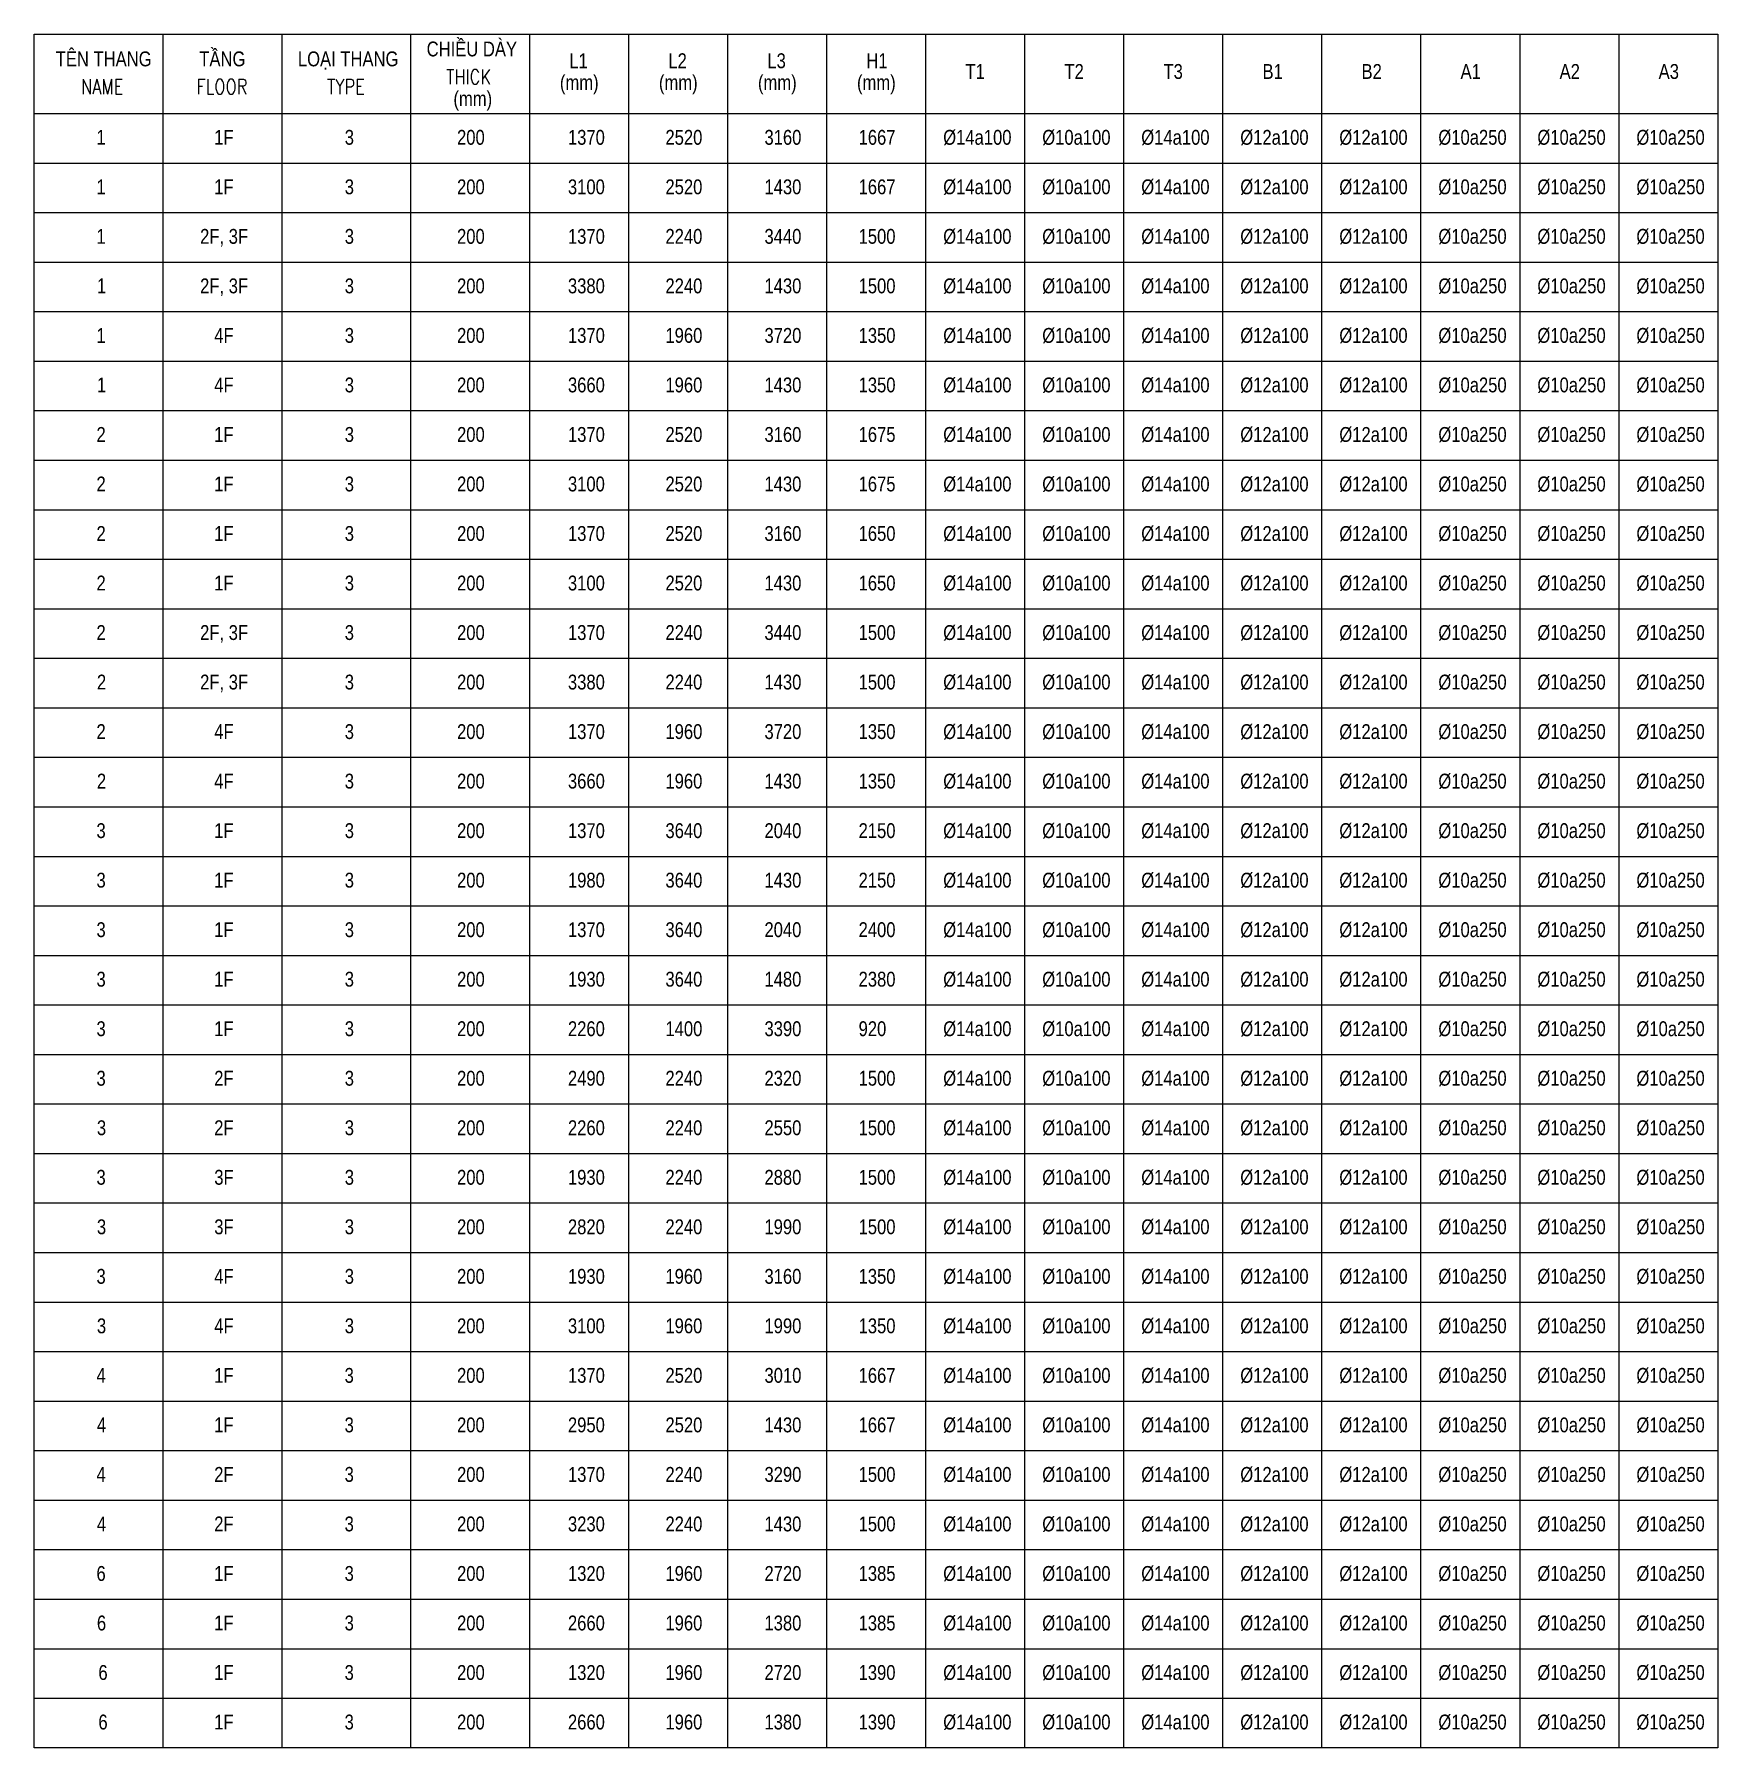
# Model space of a CAD drawing. Header units: millimetres. Extents: x -179076 to 152218, y -28646 to 38481.
# Drawn here: x 12241 to 29241, y 8940 to 26240 of the extents above; entities that cross this region are included whole.
import ezdxf
from ezdxf.enums import TextEntityAlignment as Align

# ---------------------------------------------------------------- set-up
doc = ezdxf.new("R2010")
doc.units = ezdxf.units.MM
doc.layers.add('NDC_S_VN TEXT', color=7, linetype='Continuous', lineweight=20)
doc.layers.add('NDC_Table', color=3, linetype='Continuous', lineweight=20)
doc.styles.add('NDC_EN TXT', font='romans.shx', dxfattribs={"width": 0.8})
doc.styles.add('NDC_VIE TXT', font='arial.ttf', dxfattribs={"width": 0.8})

msp = doc.modelspace()

# ---------------------------------------------------------------- linework, layer by layer
at = {"layer": 'NDC_Table'}
for p, q in [((13540.7, 26240.2), (13540.7, 8940.2)), ((14740.7, 26240.2), (14740.7, 8940.2)), ((16040.7, 26240.2), (16040.7, 8940.2)), ((17240.7, 26240.2), (17240.7, 8940.2)), ((18240.7, 26240.2), (18240.7, 8940.2)), ((19240.7, 26240.2), (19240.7, 8940.2)), ((20240.7, 26240.2), (20240.7, 8940.2)), ((21240.7, 26240.2), (21240.7, 8940.2)), ((22240.7, 26240.2), (22240.7, 8940.2)), ((23240.7, 26240.2), (23240.7, 8940.2)), ((24240.7, 26240.2), (24240.7, 8940.2)), ((25240.7, 26240.2), (25240.7, 8940.2)), ((26240.7, 26240.2), (26240.7, 8940.2)), ((26240.7, 26240.2), (26240.7, 8940.2)), ((27240.7, 26240.2), (27240.7, 8940.2)), ((28240.7, 26240.2), (28240.7, 8940.2)), ((29240.7, 26240.2), (29240.7, 8940.2)), ((12240.7, 25440.2), (29240.7, 25440.2)), ((12240.7, 24940.2), (29240.7, 24940.2)), ((12240.7, 24440.2), (29240.7, 24440.2)), ((12240.7, 23940.2), (29240.7, 23940.2)), ((12240.7, 23440.2), (29240.7, 23440.2)), ((12240.7, 22940.2), (29240.7, 22940.2)), ((12240.7, 22440.2), (29240.7, 22440.2)), ((12240.7, 21940.2), (29240.7, 21940.2)), ((12240.7, 21440.2), (29240.7, 21440.2)), ((12240.7, 20940.2), (29240.7, 20940.2)), ((12240.7, 20940.2), (29240.7, 20940.2)), ((12240.7, 20440.2), (29240.7, 20440.2)), ((12240.7, 19940.2), (29240.7, 19940.2)), ((12240.7, 19440.2), (29240.7, 19440.2)), ((12240.7, 18940.2), (29240.7, 18940.2)), ((12240.7, 18440.2), (29240.7, 18440.2)), ((12240.7, 17940.2), (29240.7, 17940.2)), ((12240.7, 17440.2), (29240.7, 17440.2)), ((12240.7, 16940.2), (29240.7, 16940.2)), ((12240.7, 16440.2), (29240.7, 16440.2)), ((12240.7, 15940.2), (29240.7, 15940.2)), ((12240.7, 15440.2), (29240.7, 15440.2)), ((12240.7, 14940.2), (29240.7, 14940.2)), ((12240.7, 14440.2), (29240.7, 14440.2)), ((12240.7, 13940.2), (29240.7, 13940.2)), ((12240.7, 13440.2), (29240.7, 13440.2)), ((12240.7, 12940.2), (29240.7, 12940.2)), ((12240.7, 12440.2), (29240.7, 12440.2)), ((12240.7, 11940.2), (29240.7, 11940.2)), ((12240.7, 11440.2), (29240.7, 11440.2)), ((12240.7, 10940.2), (29240.7, 10940.2)), ((12240.7, 10440.2), (29240.7, 10440.2)), ((12240.7, 9940.2), (29240.7, 9940.2)), ((12240.7, 9440.2), (29240.7, 9440.2))]:
    msp.add_line(p, q, dxfattribs=at)
msp.add_lwpolyline([(12240.7, 26240.2), (29240.7, 26240.2), (29240.7, 8940.2), (12240.7, 8940.2)], close=True, dxfattribs=at)

# ---------------------------------------------------------------- texts
at = {"layer": 'NDC_S_VN TEXT', "width": 0.8}
for s, style, p in [('CHIỀU DÀY', 'NDC_VIE TXT', (16203.2, 26091.7)), ('TÊN THANG', 'NDC_VIE TXT', (12457, 25991.6)), ('TẦNG', 'NDC_VIE TXT', (13907.3, 25991.6)), ('LOẠI THANG', 'NDC_VIE TXT', (14903, 25991.6)), ('L1', 'NDC_VIE TXT', (17643.8, 25972.9)), ('L2', 'NDC_VIE TXT', (18643.8, 25972.9)), ('L3', 'NDC_VIE TXT', (19643.8, 25972.9)), ('H1', 'NDC_VIE TXT', (20643.8, 25972.9)), ('NAME', 'NDC_EN TXT', (12713.2, 25711)), ('FLOOR', 'NDC_EN TXT', (13878.8, 25711)), ('TYPE ', 'NDC_EN TXT', (15197.8, 25711)), ('THICK', 'NDC_EN TXT', (16400.7, 25811.1)), ('(mm)', 'NDC_VIE TXT', (17548.8, 25753.7)), ('(mm)', 'NDC_VIE TXT', (18548.8, 25753.7)), ('(mm)', 'NDC_VIE TXT', (19548.8, 25753.7)), ('(mm)', 'NDC_VIE TXT', (20548.8, 25753.7)), ('T1', 'NDC_VIE TXT', (21643.8, 25864.6)), ('T2', 'NDC_VIE TXT', (22643.8, 25864.6)), ('T3', 'NDC_VIE TXT', (23643.8, 25864.6)), ('B1', 'NDC_VIE TXT', (24643.8, 25864.6)), ('B2', 'NDC_VIE TXT', (25643.8, 25864.6)), ('A1', 'NDC_VIE TXT', (26643.8, 25864.6)), ('A2', 'NDC_VIE TXT', (27643.8, 25864.6)), ('A3', 'NDC_VIE TXT', (28643.8, 25864.6)), ('(mm)', 'NDC_VIE TXT', (16473.5, 25590.3)), ('1', 'NDC_VIE TXT', (12869, 25199.7)), ('1F', 'NDC_VIE TXT', (14057.9, 25199.7)), ('3', 'NDC_VIE TXT', (15376.1, 25199.7)), ('200', 'NDC_VIE TXT', (16510, 25199.7)), ('1370', 'NDC_VIE TXT', (17629.8, 25199.7)), ('2520', 'NDC_VIE TXT', (18614.4, 25199.7)), ('3160', 'NDC_VIE TXT', (19614.4, 25199.7)), ('1667', 'NDC_VIE TXT', (20564.9, 25199.7)), ('%%c14a100', 'NDC_VIE TXT', (21419.4, 25199.7)), ('%%c10a100', 'NDC_VIE TXT', (22419.4, 25199.7)), ('%%c14a100', 'NDC_VIE TXT', (23419.4, 25199.7)), ('%%c12a100', 'NDC_VIE TXT', (24419.4, 25199.7)), ('%%c12a100', 'NDC_VIE TXT', (25419.4, 25199.7)), ('%%c10a250', 'NDC_VIE TXT', (26419.4, 25199.7)), ('%%c10a250', 'NDC_VIE TXT', (27419.4, 25199.7)), ('%%c10a250', 'NDC_VIE TXT', (28419.4, 25199.7)), ('1', 'NDC_VIE TXT', (12869, 24699.7)), ('1F', 'NDC_VIE TXT', (14057.9, 24699.7)), ('3', 'NDC_VIE TXT', (15376.1, 24699.7)), ('200', 'NDC_VIE TXT', (16510, 24699.7)), ('3100', 'NDC_VIE TXT', (17629.8, 24699.7)), ('2520', 'NDC_VIE TXT', (18614.4, 24699.7)), ('1430', 'NDC_VIE TXT', (19614.4, 24699.7)), ('1667', 'NDC_VIE TXT', (20564.9, 24699.7)), ('%%c14a100', 'NDC_VIE TXT', (21419.4, 24699.7)), ('%%c10a100', 'NDC_VIE TXT', (22419.4, 24699.7)), ('%%c14a100', 'NDC_VIE TXT', (23419.4, 24699.7)), ('%%c12a100', 'NDC_VIE TXT', (24419.4, 24699.7)), ('%%c12a100', 'NDC_VIE TXT', (25419.4, 24699.7)), ('%%c10a250', 'NDC_VIE TXT', (26419.4, 24699.7)), ('%%c10a250', 'NDC_VIE TXT', (27419.4, 24699.7)), ('%%c10a250', 'NDC_VIE TXT', (28419.4, 24699.7)), ('1', 'NDC_VIE TXT', (12869, 24199.7)), ('2F, 3F', 'NDC_VIE TXT', (13915.4, 24199.7)), ('3', 'NDC_VIE TXT', (15376.1, 24199.7)), ('200', 'NDC_VIE TXT', (16510, 24199.7)), ('1370', 'NDC_VIE TXT', (17629.8, 24199.7)), ('2240', 'NDC_VIE TXT', (18614.4, 24199.7)), ('3440', 'NDC_VIE TXT', (19614.4, 24199.7)), ('1500', 'NDC_VIE TXT', (20564.9, 24199.7)), ('%%c14a100', 'NDC_VIE TXT', (21419.4, 24199.7)), ('%%c10a100', 'NDC_VIE TXT', (22419.4, 24199.7)), ('%%c14a100', 'NDC_VIE TXT', (23419.4, 24199.7)), ('%%c12a100', 'NDC_VIE TXT', (24419.4, 24199.7)), ('%%c12a100', 'NDC_VIE TXT', (25419.4, 24199.7)), ('%%c10a250', 'NDC_VIE TXT', (26419.4, 24199.7)), ('%%c10a250', 'NDC_VIE TXT', (27419.4, 24199.7)), ('%%c10a250', 'NDC_VIE TXT', (28419.4, 24199.7)), ('1', 'NDC_VIE TXT', (12873.3, 23699.7)), ('2F, 3F', 'NDC_VIE TXT', (13915.4, 23699.7)), ('3', 'NDC_VIE TXT', (15376.1, 23699.7)), ('200', 'NDC_VIE TXT', (16510, 23699.7)), ('3380', 'NDC_VIE TXT', (17629.8, 23699.7)), ('2240', 'NDC_VIE TXT', (18614.4, 23699.7)), ('1430', 'NDC_VIE TXT', (19614.4, 23699.7)), ('1500', 'NDC_VIE TXT', (20564.9, 23699.7)), ('%%c14a100', 'NDC_VIE TXT', (21419.4, 23699.7)), ('%%c10a100', 'NDC_VIE TXT', (22419.4, 23699.7)), ('%%c14a100', 'NDC_VIE TXT', (23419.4, 23699.7)), ('%%c12a100', 'NDC_VIE TXT', (24419.4, 23699.7)), ('%%c12a100', 'NDC_VIE TXT', (25419.4, 23699.7)), ('%%c10a250', 'NDC_VIE TXT', (26419.4, 23699.7)), ('%%c10a250', 'NDC_VIE TXT', (27419.4, 23699.7)), ('%%c10a250', 'NDC_VIE TXT', (28419.4, 23699.7)), ('1', 'NDC_VIE TXT', (12869, 23199.7)), ('4F', 'NDC_VIE TXT', (14058.5, 23199.7)), ('3', 'NDC_VIE TXT', (15376.1, 23199.7)), ('200', 'NDC_VIE TXT', (16510, 23199.7)), ('1370', 'NDC_VIE TXT', (17629.8, 23199.7)), ('1960', 'NDC_VIE TXT', (18614.4, 23199.7)), ('3720', 'NDC_VIE TXT', (19614.4, 23199.7)), ('1350', 'NDC_VIE TXT', (20564.9, 23199.7)), ('%%c14a100', 'NDC_VIE TXT', (21419.4, 23199.7)), ('%%c10a100', 'NDC_VIE TXT', (22419.4, 23199.7)), ('%%c14a100', 'NDC_VIE TXT', (23419.4, 23199.7)), ('%%c12a100', 'NDC_VIE TXT', (24419.4, 23199.7)), ('%%c12a100', 'NDC_VIE TXT', (25419.4, 23199.7)), ('%%c10a250', 'NDC_VIE TXT', (26419.4, 23199.7)), ('%%c10a250', 'NDC_VIE TXT', (27419.4, 23199.7)), ('%%c10a250', 'NDC_VIE TXT', (28419.4, 23199.7)), ('1', 'NDC_VIE TXT', (12873.3, 22699.7)), ('4F', 'NDC_VIE TXT', (14058.5, 22699.7)), ('3', 'NDC_VIE TXT', (15376.1, 22699.7)), ('200', 'NDC_VIE TXT', (16510, 22699.7)), ('3660', 'NDC_VIE TXT', (17629.8, 22699.7)), ('1960', 'NDC_VIE TXT', (18614.4, 22699.7)), ('1430', 'NDC_VIE TXT', (19614.4, 22699.7)), ('1350', 'NDC_VIE TXT', (20564.9, 22699.7)), ('%%c14a100', 'NDC_VIE TXT', (21419.4, 22699.7)), ('%%c10a100', 'NDC_VIE TXT', (22419.4, 22699.7)), ('%%c14a100', 'NDC_VIE TXT', (23419.4, 22699.7)), ('%%c12a100', 'NDC_VIE TXT', (24419.4, 22699.7)), ('%%c12a100', 'NDC_VIE TXT', (25419.4, 22699.7)), ('%%c10a250', 'NDC_VIE TXT', (26419.4, 22699.7)), ('%%c10a250', 'NDC_VIE TXT', (27419.4, 22699.7)), ('%%c10a250', 'NDC_VIE TXT', (28419.4, 22699.7)), ('2', 'NDC_VIE TXT', (12869, 22199.7)), ('1F', 'NDC_VIE TXT', (14057.9, 22199.7)), ('3', 'NDC_VIE TXT', (15376.1, 22199.7)), ('200', 'NDC_VIE TXT', (16510, 22199.7)), ('1370', 'NDC_VIE TXT', (17629.8, 22199.7)), ('2520', 'NDC_VIE TXT', (18614.4, 22199.7)), ('3160', 'NDC_VIE TXT', (19614.4, 22199.7)), ('1675', 'NDC_VIE TXT', (20564.9, 22199.7)), ('%%c14a100', 'NDC_VIE TXT', (21419.4, 22199.7)), ('%%c10a100', 'NDC_VIE TXT', (22419.4, 22199.7)), ('%%c14a100', 'NDC_VIE TXT', (23419.4, 22199.7)), ('%%c12a100', 'NDC_VIE TXT', (24419.4, 22199.7)), ('%%c12a100', 'NDC_VIE TXT', (25419.4, 22199.7)), ('%%c10a250', 'NDC_VIE TXT', (26419.4, 22199.7)), ('%%c10a250', 'NDC_VIE TXT', (27419.4, 22199.7)), ('%%c10a250', 'NDC_VIE TXT', (28419.4, 22199.7)), ('2', 'NDC_VIE TXT', (12869, 21699.7)), ('1F', 'NDC_VIE TXT', (14057.9, 21699.7)), ('3', 'NDC_VIE TXT', (15376.1, 21699.7)), ('200', 'NDC_VIE TXT', (16510, 21699.7)), ('3100', 'NDC_VIE TXT', (17629.8, 21699.7)), ('2520', 'NDC_VIE TXT', (18614.4, 21699.7)), ('1430', 'NDC_VIE TXT', (19614.4, 21699.7)), ('1675', 'NDC_VIE TXT', (20564.9, 21699.7)), ('%%c14a100', 'NDC_VIE TXT', (21419.4, 21699.7)), ('%%c10a100', 'NDC_VIE TXT', (22419.4, 21699.7)), ('%%c14a100', 'NDC_VIE TXT', (23419.4, 21699.7)), ('%%c12a100', 'NDC_VIE TXT', (24419.4, 21699.7)), ('%%c12a100', 'NDC_VIE TXT', (25419.4, 21699.7)), ('%%c10a250', 'NDC_VIE TXT', (26419.4, 21699.7)), ('%%c10a250', 'NDC_VIE TXT', (27419.4, 21699.7)), ('%%c10a250', 'NDC_VIE TXT', (28419.4, 21699.7)), ('%%c14a100', 'NDC_VIE TXT', (21419.4, 21199.7)), ('%%c10a100', 'NDC_VIE TXT', (22419.4, 21199.7)), ('%%c14a100', 'NDC_VIE TXT', (23419.4, 21199.7)), ('%%c12a100', 'NDC_VIE TXT', (24419.4, 21199.7)), ('%%c12a100', 'NDC_VIE TXT', (25419.4, 21199.7)), ('%%c10a250', 'NDC_VIE TXT', (26419.4, 21199.7)), ('%%c10a250', 'NDC_VIE TXT', (27419.4, 21199.7)), ('%%c10a250', 'NDC_VIE TXT', (28419.4, 21199.7)), ('2', 'NDC_VIE TXT', (12869, 21199.7)), ('1F', 'NDC_VIE TXT', (14057.9, 21199.7)), ('3', 'NDC_VIE TXT', (15376.1, 21199.7)), ('200', 'NDC_VIE TXT', (16510, 21199.7)), ('1370', 'NDC_VIE TXT', (17629.8, 21199.7)), ('2520', 'NDC_VIE TXT', (18614.4, 21199.7)), ('3160', 'NDC_VIE TXT', (19614.4, 21199.7)), ('1650', 'NDC_VIE TXT', (20564.9, 21199.7)), ('2', 'NDC_VIE TXT', (12869, 20699.7)), ('1F', 'NDC_VIE TXT', (14057.9, 20699.7)), ('3', 'NDC_VIE TXT', (15376.1, 20699.7)), ('200', 'NDC_VIE TXT', (16510, 20699.7)), ('3100', 'NDC_VIE TXT', (17629.8, 20699.7)), ('2520', 'NDC_VIE TXT', (18614.4, 20699.7)), ('1430', 'NDC_VIE TXT', (19614.4, 20699.7)), ('1650', 'NDC_VIE TXT', (20564.9, 20699.7)), ('%%c14a100', 'NDC_VIE TXT', (21419.4, 20699.7)), ('%%c10a100', 'NDC_VIE TXT', (22419.4, 20699.7)), ('%%c14a100', 'NDC_VIE TXT', (23419.4, 20699.7)), ('%%c12a100', 'NDC_VIE TXT', (24419.4, 20699.7)), ('%%c12a100', 'NDC_VIE TXT', (25419.4, 20699.7)), ('%%c10a250', 'NDC_VIE TXT', (26419.4, 20699.7)), ('%%c10a250', 'NDC_VIE TXT', (27419.4, 20699.7)), ('%%c10a250', 'NDC_VIE TXT', (28419.4, 20699.7)), ('2', 'NDC_VIE TXT', (12869, 20199.7)), ('2F, 3F', 'NDC_VIE TXT', (13915.4, 20199.7)), ('3', 'NDC_VIE TXT', (15376.1, 20199.7)), ('200', 'NDC_VIE TXT', (16510, 20199.7)), ('1370', 'NDC_VIE TXT', (17629.8, 20199.7)), ('2240', 'NDC_VIE TXT', (18614.4, 20199.7)), ('3440', 'NDC_VIE TXT', (19614.4, 20199.7)), ('1500', 'NDC_VIE TXT', (20564.9, 20199.7)), ('%%c14a100', 'NDC_VIE TXT', (21419.4, 20199.7)), ('%%c10a100', 'NDC_VIE TXT', (22419.4, 20199.7)), ('%%c14a100', 'NDC_VIE TXT', (23419.4, 20199.7)), ('%%c12a100', 'NDC_VIE TXT', (24419.4, 20199.7)), ('%%c12a100', 'NDC_VIE TXT', (25419.4, 20199.7)), ('%%c10a250', 'NDC_VIE TXT', (26419.4, 20199.7)), ('%%c10a250', 'NDC_VIE TXT', (27419.4, 20199.7)), ('%%c10a250', 'NDC_VIE TXT', (28419.4, 20199.7)), ('2', 'NDC_VIE TXT', (12873.3, 19699.7)), ('2F, 3F', 'NDC_VIE TXT', (13915.4, 19699.7)), ('3', 'NDC_VIE TXT', (15376.1, 19699.7)), ('200', 'NDC_VIE TXT', (16510, 19699.7)), ('3380', 'NDC_VIE TXT', (17629.8, 19699.7)), ('2240', 'NDC_VIE TXT', (18614.4, 19699.7)), ('1430', 'NDC_VIE TXT', (19614.4, 19699.7)), ('1500', 'NDC_VIE TXT', (20564.9, 19699.7)), ('%%c14a100', 'NDC_VIE TXT', (21419.4, 19699.7)), ('%%c10a100', 'NDC_VIE TXT', (22419.4, 19699.7)), ('%%c14a100', 'NDC_VIE TXT', (23419.4, 19699.7)), ('%%c12a100', 'NDC_VIE TXT', (24419.4, 19699.7)), ('%%c12a100', 'NDC_VIE TXT', (25419.4, 19699.7)), ('%%c10a250', 'NDC_VIE TXT', (26419.4, 19699.7)), ('%%c10a250', 'NDC_VIE TXT', (27419.4, 19699.7)), ('%%c10a250', 'NDC_VIE TXT', (28419.4, 19699.7)), ('2', 'NDC_VIE TXT', (12869, 19199.7)), ('4F', 'NDC_VIE TXT', (14058.5, 19199.7)), ('3', 'NDC_VIE TXT', (15376.1, 19199.7)), ('200', 'NDC_VIE TXT', (16510, 19199.7)), ('1370', 'NDC_VIE TXT', (17629.8, 19199.7)), ('1960', 'NDC_VIE TXT', (18614.4, 19199.7)), ('3720', 'NDC_VIE TXT', (19614.4, 19199.7)), ('1350', 'NDC_VIE TXT', (20564.9, 19199.7)), ('%%c14a100', 'NDC_VIE TXT', (21419.4, 19199.7)), ('%%c10a100', 'NDC_VIE TXT', (22419.4, 19199.7)), ('%%c14a100', 'NDC_VIE TXT', (23419.4, 19199.7)), ('%%c12a100', 'NDC_VIE TXT', (24419.4, 19199.7)), ('%%c12a100', 'NDC_VIE TXT', (25419.4, 19199.7)), ('%%c10a250', 'NDC_VIE TXT', (26419.4, 19199.7)), ('%%c10a250', 'NDC_VIE TXT', (27419.4, 19199.7)), ('%%c10a250', 'NDC_VIE TXT', (28419.4, 19199.7)), ('2', 'NDC_VIE TXT', (12873.3, 18699.7)), ('4F', 'NDC_VIE TXT', (14058.5, 18699.7)), ('3', 'NDC_VIE TXT', (15376.1, 18699.7)), ('200', 'NDC_VIE TXT', (16510, 18699.7)), ('3660', 'NDC_VIE TXT', (17629.8, 18699.7)), ('1960', 'NDC_VIE TXT', (18614.4, 18699.7)), ('1430', 'NDC_VIE TXT', (19614.4, 18699.7)), ('1350', 'NDC_VIE TXT', (20564.9, 18699.7)), ('%%c14a100', 'NDC_VIE TXT', (21419.4, 18699.7)), ('%%c10a100', 'NDC_VIE TXT', (22419.4, 18699.7)), ('%%c14a100', 'NDC_VIE TXT', (23419.4, 18699.7)), ('%%c12a100', 'NDC_VIE TXT', (24419.4, 18699.7)), ('%%c12a100', 'NDC_VIE TXT', (25419.4, 18699.7)), ('%%c10a250', 'NDC_VIE TXT', (26419.4, 18699.7)), ('%%c10a250', 'NDC_VIE TXT', (27419.4, 18699.7)), ('%%c10a250', 'NDC_VIE TXT', (28419.4, 18699.7)), ('3', 'NDC_VIE TXT', (12869, 18199.7)), ('1F', 'NDC_VIE TXT', (14057.9, 18199.7)), ('3', 'NDC_VIE TXT', (15376.1, 18199.7)), ('200', 'NDC_VIE TXT', (16510, 18199.7)), ('1370', 'NDC_VIE TXT', (17629.8, 18199.7)), ('3640', 'NDC_VIE TXT', (18614.4, 18199.7)), ('2040', 'NDC_VIE TXT', (19614.4, 18199.7)), ('2150', 'NDC_VIE TXT', (20564.9, 18199.7)), ('%%c14a100', 'NDC_VIE TXT', (21419.4, 18199.7)), ('%%c10a100', 'NDC_VIE TXT', (22419.4, 18199.7)), ('%%c14a100', 'NDC_VIE TXT', (23419.4, 18199.7)), ('%%c12a100', 'NDC_VIE TXT', (24419.4, 18199.7)), ('%%c12a100', 'NDC_VIE TXT', (25419.4, 18199.7)), ('%%c10a250', 'NDC_VIE TXT', (26419.4, 18199.7)), ('%%c10a250', 'NDC_VIE TXT', (27419.4, 18199.7)), ('%%c10a250', 'NDC_VIE TXT', (28419.4, 18199.7)), ('3', 'NDC_VIE TXT', (12869, 17699.7)), ('1F', 'NDC_VIE TXT', (14057.9, 17699.7)), ('3', 'NDC_VIE TXT', (15376.1, 17699.7)), ('200', 'NDC_VIE TXT', (16510, 17699.7)), ('1980', 'NDC_VIE TXT', (17629.8, 17699.7)), ('3640', 'NDC_VIE TXT', (18614.4, 17699.7)), ('1430', 'NDC_VIE TXT', (19614.4, 17699.7)), ('2150', 'NDC_VIE TXT', (20564.9, 17699.7)), ('%%c14a100', 'NDC_VIE TXT', (21419.4, 17699.7)), ('%%c10a100', 'NDC_VIE TXT', (22419.4, 17699.7)), ('%%c14a100', 'NDC_VIE TXT', (23419.4, 17699.7)), ('%%c12a100', 'NDC_VIE TXT', (24419.4, 17699.7)), ('%%c12a100', 'NDC_VIE TXT', (25419.4, 17699.7)), ('%%c10a250', 'NDC_VIE TXT', (26419.4, 17699.7)), ('%%c10a250', 'NDC_VIE TXT', (27419.4, 17699.7)), ('%%c10a250', 'NDC_VIE TXT', (28419.4, 17699.7)), ('3', 'NDC_VIE TXT', (12869, 17199.7)), ('1F', 'NDC_VIE TXT', (14057.9, 17199.7)), ('3', 'NDC_VIE TXT', (15376.1, 17199.7)), ('200', 'NDC_VIE TXT', (16510, 17199.7)), ('1370', 'NDC_VIE TXT', (17629.8, 17199.7)), ('3640', 'NDC_VIE TXT', (18614.4, 17199.7)), ('2040', 'NDC_VIE TXT', (19614.4, 17199.7)), ('2400', 'NDC_VIE TXT', (20564.9, 17199.7)), ('%%c14a100', 'NDC_VIE TXT', (21419.4, 17199.7)), ('%%c10a100', 'NDC_VIE TXT', (22419.4, 17199.7)), ('%%c14a100', 'NDC_VIE TXT', (23419.4, 17199.7)), ('%%c12a100', 'NDC_VIE TXT', (24419.4, 17199.7)), ('%%c12a100', 'NDC_VIE TXT', (25419.4, 17199.7)), ('%%c10a250', 'NDC_VIE TXT', (26419.4, 17199.7)), ('%%c10a250', 'NDC_VIE TXT', (27419.4, 17199.7)), ('%%c10a250', 'NDC_VIE TXT', (28419.4, 17199.7)), ('3', 'NDC_VIE TXT', (12869, 16699.7)), ('1F', 'NDC_VIE TXT', (14057.9, 16699.7)), ('3', 'NDC_VIE TXT', (15376.1, 16699.7)), ('200', 'NDC_VIE TXT', (16510, 16699.7)), ('1930', 'NDC_VIE TXT', (17629.8, 16699.7)), ('3640', 'NDC_VIE TXT', (18614.4, 16699.7)), ('1480', 'NDC_VIE TXT', (19614.4, 16699.7)), ('2380', 'NDC_VIE TXT', (20564.9, 16699.7)), ('%%c14a100', 'NDC_VIE TXT', (21419.4, 16699.7)), ('%%c10a100', 'NDC_VIE TXT', (22419.4, 16699.7)), ('%%c14a100', 'NDC_VIE TXT', (23419.4, 16699.7)), ('%%c12a100', 'NDC_VIE TXT', (24419.4, 16699.7)), ('%%c12a100', 'NDC_VIE TXT', (25419.4, 16699.7)), ('%%c10a250', 'NDC_VIE TXT', (26419.4, 16699.7)), ('%%c10a250', 'NDC_VIE TXT', (27419.4, 16699.7)), ('%%c10a250', 'NDC_VIE TXT', (28419.4, 16699.7)), ('3', 'NDC_VIE TXT', (12869, 16199.7)), ('1F', 'NDC_VIE TXT', (14057.9, 16199.7)), ('3', 'NDC_VIE TXT', (15376.1, 16199.7)), ('200', 'NDC_VIE TXT', (16510, 16199.7)), ('2260', 'NDC_VIE TXT', (17629.8, 16199.7)), ('1400', 'NDC_VIE TXT', (18614.4, 16199.7)), ('3390', 'NDC_VIE TXT', (19614.4, 16199.7)), ('920', 'NDC_VIE TXT', (20564.9, 16199.7)), ('%%c14a100', 'NDC_VIE TXT', (21419.4, 16199.7)), ('%%c10a100', 'NDC_VIE TXT', (22419.4, 16199.7)), ('%%c14a100', 'NDC_VIE TXT', (23419.4, 16199.7)), ('%%c12a100', 'NDC_VIE TXT', (24419.4, 16199.7)), ('%%c12a100', 'NDC_VIE TXT', (25419.4, 16199.7)), ('%%c10a250', 'NDC_VIE TXT', (26419.4, 16199.7)), ('%%c10a250', 'NDC_VIE TXT', (27419.4, 16199.7)), ('%%c10a250', 'NDC_VIE TXT', (28419.4, 16199.7)), ('3', 'NDC_VIE TXT', (12869, 15699.7)), ('2F', 'NDC_VIE TXT', (14057.9, 15699.7)), ('3', 'NDC_VIE TXT', (15376.1, 15699.7)), ('200', 'NDC_VIE TXT', (16510, 15699.7)), ('2490', 'NDC_VIE TXT', (17629.8, 15699.7)), ('2240', 'NDC_VIE TXT', (18614.4, 15699.7)), ('2320', 'NDC_VIE TXT', (19614.4, 15699.7)), ('1500', 'NDC_VIE TXT', (20564.9, 15699.7)), ('%%c14a100', 'NDC_VIE TXT', (21419.4, 15699.7)), ('%%c10a100', 'NDC_VIE TXT', (22419.4, 15699.7)), ('%%c14a100', 'NDC_VIE TXT', (23419.4, 15699.7)), ('%%c12a100', 'NDC_VIE TXT', (24419.4, 15699.7)), ('%%c12a100', 'NDC_VIE TXT', (25419.4, 15699.7)), ('%%c10a250', 'NDC_VIE TXT', (26419.4, 15699.7)), ('%%c10a250', 'NDC_VIE TXT', (27419.4, 15699.7)), ('%%c10a250', 'NDC_VIE TXT', (28419.4, 15699.7)), ('3', 'NDC_VIE TXT', (12873.3, 15199.7)), ('2F', 'NDC_VIE TXT', (14057.9, 15199.7)), ('3', 'NDC_VIE TXT', (15376.1, 15199.7)), ('200', 'NDC_VIE TXT', (16510, 15199.7)), ('2260', 'NDC_VIE TXT', (17629.8, 15199.7)), ('2240', 'NDC_VIE TXT', (18614.4, 15199.7)), ('2550', 'NDC_VIE TXT', (19614.4, 15199.7)), ('1500', 'NDC_VIE TXT', (20564.9, 15199.7)), ('%%c14a100', 'NDC_VIE TXT', (21419.4, 15199.7)), ('%%c10a100', 'NDC_VIE TXT', (22419.4, 15199.7)), ('%%c14a100', 'NDC_VIE TXT', (23419.4, 15199.7)), ('%%c12a100', 'NDC_VIE TXT', (24419.4, 15199.7)), ('%%c12a100', 'NDC_VIE TXT', (25419.4, 15199.7)), ('%%c10a250', 'NDC_VIE TXT', (26419.4, 15199.7)), ('%%c10a250', 'NDC_VIE TXT', (27419.4, 15199.7)), ('%%c10a250', 'NDC_VIE TXT', (28419.4, 15199.7)), ('3', 'NDC_VIE TXT', (12869, 14699.7)), ('3F', 'NDC_VIE TXT', (14058.5, 14699.7)), ('3', 'NDC_VIE TXT', (15376.1, 14699.7)), ('200', 'NDC_VIE TXT', (16510, 14699.7)), ('1930', 'NDC_VIE TXT', (17629.8, 14699.7)), ('2240', 'NDC_VIE TXT', (18614.4, 14699.7)), ('2880', 'NDC_VIE TXT', (19614.4, 14699.7)), ('1500', 'NDC_VIE TXT', (20564.9, 14699.7)), ('%%c14a100', 'NDC_VIE TXT', (21419.4, 14699.7)), ('%%c10a100', 'NDC_VIE TXT', (22419.4, 14699.7)), ('%%c14a100', 'NDC_VIE TXT', (23419.4, 14699.7)), ('%%c12a100', 'NDC_VIE TXT', (24419.4, 14699.7)), ('%%c12a100', 'NDC_VIE TXT', (25419.4, 14699.7)), ('%%c10a250', 'NDC_VIE TXT', (26419.4, 14699.7)), ('%%c10a250', 'NDC_VIE TXT', (27419.4, 14699.7)), ('%%c10a250', 'NDC_VIE TXT', (28419.4, 14699.7)), ('3', 'NDC_VIE TXT', (12873.3, 14199.7)), ('3F', 'NDC_VIE TXT', (14058.5, 14199.7)), ('3', 'NDC_VIE TXT', (15376.1, 14199.7)), ('200', 'NDC_VIE TXT', (16510, 14199.7)), ('2820', 'NDC_VIE TXT', (17629.8, 14199.7)), ('2240', 'NDC_VIE TXT', (18614.4, 14199.7)), ('1990', 'NDC_VIE TXT', (19614.4, 14199.7)), ('1500', 'NDC_VIE TXT', (20564.9, 14199.7)), ('%%c14a100', 'NDC_VIE TXT', (21419.4, 14199.7)), ('%%c10a100', 'NDC_VIE TXT', (22419.4, 14199.7)), ('%%c14a100', 'NDC_VIE TXT', (23419.4, 14199.7)), ('%%c12a100', 'NDC_VIE TXT', (24419.4, 14199.7)), ('%%c12a100', 'NDC_VIE TXT', (25419.4, 14199.7)), ('%%c10a250', 'NDC_VIE TXT', (26419.4, 14199.7)), ('%%c10a250', 'NDC_VIE TXT', (27419.4, 14199.7)), ('%%c10a250', 'NDC_VIE TXT', (28419.4, 14199.7)), ('3', 'NDC_VIE TXT', (12869, 13699.7)), ('4F', 'NDC_VIE TXT', (14058.5, 13699.7)), ('3', 'NDC_VIE TXT', (15376.1, 13699.7)), ('200', 'NDC_VIE TXT', (16510, 13699.7)), ('1930', 'NDC_VIE TXT', (17629.8, 13699.7)), ('1960', 'NDC_VIE TXT', (18614.4, 13699.7)), ('3160', 'NDC_VIE TXT', (19614.4, 13699.7)), ('1350', 'NDC_VIE TXT', (20564.9, 13699.7)), ('%%c14a100', 'NDC_VIE TXT', (21419.4, 13699.7)), ('%%c10a100', 'NDC_VIE TXT', (22419.4, 13699.7)), ('%%c14a100', 'NDC_VIE TXT', (23419.4, 13699.7)), ('%%c12a100', 'NDC_VIE TXT', (24419.4, 13699.7)), ('%%c12a100', 'NDC_VIE TXT', (25419.4, 13699.7)), ('%%c10a250', 'NDC_VIE TXT', (26419.4, 13699.7)), ('%%c10a250', 'NDC_VIE TXT', (27419.4, 13699.7)), ('%%c10a250', 'NDC_VIE TXT', (28419.4, 13699.7)), ('3', 'NDC_VIE TXT', (12873.3, 13199.7)), ('4F', 'NDC_VIE TXT', (14058.5, 13199.7)), ('3', 'NDC_VIE TXT', (15376.1, 13199.7)), ('200', 'NDC_VIE TXT', (16510, 13199.7)), ('3100', 'NDC_VIE TXT', (17629.8, 13199.7)), ('1960', 'NDC_VIE TXT', (18614.4, 13199.7)), ('1990', 'NDC_VIE TXT', (19614.4, 13199.7)), ('1350', 'NDC_VIE TXT', (20564.9, 13199.7)), ('%%c14a100', 'NDC_VIE TXT', (21419.4, 13199.7)), ('%%c10a100', 'NDC_VIE TXT', (22419.4, 13199.7)), ('%%c14a100', 'NDC_VIE TXT', (23419.4, 13199.7)), ('%%c12a100', 'NDC_VIE TXT', (24419.4, 13199.7)), ('%%c12a100', 'NDC_VIE TXT', (25419.4, 13199.7)), ('%%c10a250', 'NDC_VIE TXT', (26419.4, 13199.7)), ('%%c10a250', 'NDC_VIE TXT', (27419.4, 13199.7)), ('%%c10a250', 'NDC_VIE TXT', (28419.4, 13199.7)), ('4', 'NDC_VIE TXT', (12869, 12699.7)), ('1F', 'NDC_VIE TXT', (14057.9, 12699.7)), ('3', 'NDC_VIE TXT', (15374.6, 12699.7)), ('200', 'NDC_VIE TXT', (16510, 12699.7)), ('1370', 'NDC_VIE TXT', (17629.8, 12699.7)), ('2520', 'NDC_VIE TXT', (18614.4, 12699.7)), ('3010', 'NDC_VIE TXT', (19614.4, 12699.7)), ('1667', 'NDC_VIE TXT', (20564.9, 12699.7)), ('%%c14a100', 'NDC_VIE TXT', (21419.4, 12699.7)), ('%%c10a100', 'NDC_VIE TXT', (22419.4, 12699.7)), ('%%c14a100', 'NDC_VIE TXT', (23419.4, 12699.7)), ('%%c12a100', 'NDC_VIE TXT', (24419.4, 12699.7)), ('%%c12a100', 'NDC_VIE TXT', (25419.4, 12699.7)), ('%%c10a250', 'NDC_VIE TXT', (26419.4, 12699.7)), ('%%c10a250', 'NDC_VIE TXT', (27419.4, 12699.7)), ('%%c10a250', 'NDC_VIE TXT', (28419.4, 12699.7)), ('4', 'NDC_VIE TXT', (12873.3, 12199.7)), ('1F', 'NDC_VIE TXT', (14057.9, 12199.7)), ('3', 'NDC_VIE TXT', (15374.6, 12199.7)), ('200', 'NDC_VIE TXT', (16510, 12199.7)), ('2950', 'NDC_VIE TXT', (17629.8, 12199.7)), ('2520', 'NDC_VIE TXT', (18614.4, 12199.7)), ('1430', 'NDC_VIE TXT', (19614.4, 12199.7)), ('1667', 'NDC_VIE TXT', (20564.9, 12199.7)), ('%%c14a100', 'NDC_VIE TXT', (21419.4, 12199.7)), ('%%c10a100', 'NDC_VIE TXT', (22419.4, 12199.7)), ('%%c14a100', 'NDC_VIE TXT', (23419.4, 12199.7)), ('%%c12a100', 'NDC_VIE TXT', (24419.4, 12199.7)), ('%%c12a100', 'NDC_VIE TXT', (25419.4, 12199.7)), ('%%c10a250', 'NDC_VIE TXT', (26419.4, 12199.7)), ('%%c10a250', 'NDC_VIE TXT', (27419.4, 12199.7)), ('%%c10a250', 'NDC_VIE TXT', (28419.4, 12199.7)), ('4', 'NDC_VIE TXT', (12869, 11699.7)), ('2F', 'NDC_VIE TXT', (14057.9, 11699.7)), ('3', 'NDC_VIE TXT', (15374.6, 11699.7)), ('200', 'NDC_VIE TXT', (16510, 11699.7)), ('1370', 'NDC_VIE TXT', (17629.8, 11699.7)), ('2240', 'NDC_VIE TXT', (18614.4, 11699.7)), ('3290', 'NDC_VIE TXT', (19614.4, 11699.7)), ('1500', 'NDC_VIE TXT', (20564.9, 11699.7)), ('%%c14a100', 'NDC_VIE TXT', (21419.4, 11699.7)), ('%%c10a100', 'NDC_VIE TXT', (22419.4, 11699.7)), ('%%c14a100', 'NDC_VIE TXT', (23419.4, 11699.7)), ('%%c12a100', 'NDC_VIE TXT', (24419.4, 11699.7)), ('%%c12a100', 'NDC_VIE TXT', (25419.4, 11699.7)), ('%%c10a250', 'NDC_VIE TXT', (26419.4, 11699.7)), ('%%c10a250', 'NDC_VIE TXT', (27419.4, 11699.7)), ('%%c10a250', 'NDC_VIE TXT', (28419.4, 11699.7)), ('4', 'NDC_VIE TXT', (12873.3, 11199.7)), ('2F', 'NDC_VIE TXT', (14057.9, 11199.7)), ('3', 'NDC_VIE TXT', (15374.6, 11199.7)), ('200', 'NDC_VIE TXT', (16510, 11199.7)), ('3230', 'NDC_VIE TXT', (17629.8, 11199.7)), ('2240', 'NDC_VIE TXT', (18614.4, 11199.7)), ('1430', 'NDC_VIE TXT', (19614.4, 11199.7)), ('1500', 'NDC_VIE TXT', (20564.9, 11199.7)), ('%%c14a100', 'NDC_VIE TXT', (21419.4, 11199.7)), ('%%c10a100', 'NDC_VIE TXT', (22419.4, 11199.7)), ('%%c14a100', 'NDC_VIE TXT', (23419.4, 11199.7)), ('%%c12a100', 'NDC_VIE TXT', (24419.4, 11199.7)), ('%%c12a100', 'NDC_VIE TXT', (25419.4, 11199.7)), ('%%c10a250', 'NDC_VIE TXT', (26419.4, 11199.7)), ('%%c10a250', 'NDC_VIE TXT', (27419.4, 11199.7)), ('%%c10a250', 'NDC_VIE TXT', (28419.4, 11199.7)), ('6', 'NDC_VIE TXT', (12869, 10699.7)), ('1F', 'NDC_VIE TXT', (14057.9, 10699.7)), ('3', 'NDC_VIE TXT', (15374.6, 10699.7)), ('200', 'NDC_VIE TXT', (16510, 10699.7)), ('1320', 'NDC_VIE TXT', (17629.8, 10699.7)), ('1960', 'NDC_VIE TXT', (18614.4, 10699.7)), ('2720', 'NDC_VIE TXT', (19614.4, 10699.7)), ('1385', 'NDC_VIE TXT', (20564.9, 10699.7)), ('%%c14a100', 'NDC_VIE TXT', (21419.4, 10699.7)), ('%%c10a100', 'NDC_VIE TXT', (22419.4, 10699.7)), ('%%c14a100', 'NDC_VIE TXT', (23419.4, 10699.7)), ('%%c12a100', 'NDC_VIE TXT', (24419.4, 10699.7)), ('%%c12a100', 'NDC_VIE TXT', (25419.4, 10699.7)), ('%%c10a250', 'NDC_VIE TXT', (26419.4, 10699.7)), ('%%c10a250', 'NDC_VIE TXT', (27419.4, 10699.7)), ('%%c10a250', 'NDC_VIE TXT', (28419.4, 10699.7)), ('6', 'NDC_VIE TXT', (12873.3, 10199.7)), ('1F', 'NDC_VIE TXT', (14057.9, 10199.7)), ('3', 'NDC_VIE TXT', (15374.6, 10199.7)), ('200', 'NDC_VIE TXT', (16510, 10199.7)), ('2660', 'NDC_VIE TXT', (17629.8, 10199.7)), ('1960', 'NDC_VIE TXT', (18614.4, 10199.7)), ('1380', 'NDC_VIE TXT', (19614.4, 10199.7)), ('1385', 'NDC_VIE TXT', (20564.9, 10199.7)), ('%%c14a100', 'NDC_VIE TXT', (21419.4, 10199.7)), ('%%c10a100', 'NDC_VIE TXT', (22419.4, 10199.7)), ('%%c14a100', 'NDC_VIE TXT', (23419.4, 10199.7)), ('%%c12a100', 'NDC_VIE TXT', (24419.4, 10199.7)), ('%%c12a100', 'NDC_VIE TXT', (25419.4, 10199.7)), ('%%c10a250', 'NDC_VIE TXT', (26419.4, 10199.7)), ('%%c10a250', 'NDC_VIE TXT', (27419.4, 10199.7)), ('%%c10a250', 'NDC_VIE TXT', (28419.4, 10199.7)), ('6', 'NDC_VIE TXT', (12888.4, 9699.7)), ('1F', 'NDC_VIE TXT', (14057.9, 9699.7)), ('3', 'NDC_VIE TXT', (15374.6, 9699.7)), ('200', 'NDC_VIE TXT', (16510, 9699.7)), ('1320', 'NDC_VIE TXT', (17629.8, 9699.7)), ('1960', 'NDC_VIE TXT', (18614.4, 9699.7)), ('2720', 'NDC_VIE TXT', (19614.4, 9699.7)), ('1390', 'NDC_VIE TXT', (20564.9, 9699.7)), ('%%c14a100', 'NDC_VIE TXT', (21419.4, 9699.7)), ('%%c10a100', 'NDC_VIE TXT', (22419.4, 9699.7)), ('%%c14a100', 'NDC_VIE TXT', (23419.4, 9699.7)), ('%%c12a100', 'NDC_VIE TXT', (24419.4, 9699.7)), ('%%c12a100', 'NDC_VIE TXT', (25419.4, 9699.7)), ('%%c10a250', 'NDC_VIE TXT', (26419.4, 9699.7)), ('%%c10a250', 'NDC_VIE TXT', (27419.4, 9699.7)), ('%%c10a250', 'NDC_VIE TXT', (28419.4, 9699.7)), ('6', 'NDC_VIE TXT', (12888.4, 9199.7)), ('1F', 'NDC_VIE TXT', (14057.9, 9199.7)), ('3', 'NDC_VIE TXT', (15374.6, 9199.7)), ('200', 'NDC_VIE TXT', (16510, 9199.7)), ('2660', 'NDC_VIE TXT', (17629.8, 9199.7)), ('1960', 'NDC_VIE TXT', (18614.4, 9199.7)), ('1380', 'NDC_VIE TXT', (19614.4, 9199.7)), ('1390', 'NDC_VIE TXT', (20564.9, 9199.7)), ('%%c14a100', 'NDC_VIE TXT', (21419.4, 9199.7)), ('%%c10a100', 'NDC_VIE TXT', (22419.4, 9199.7)), ('%%c14a100', 'NDC_VIE TXT', (23419.4, 9199.7)), ('%%c12a100', 'NDC_VIE TXT', (24419.4, 9199.7)), ('%%c12a100', 'NDC_VIE TXT', (25419.4, 9199.7)), ('%%c10a250', 'NDC_VIE TXT', (26419.4, 9199.7)), ('%%c10a250', 'NDC_VIE TXT', (27419.4, 9199.7)), ('%%c10a250', 'NDC_VIE TXT', (28419.4, 9199.7))]:
    msp.add_text(s, height=150, dxfattribs=dict(at, style=style)).set_placement(p, align=Align.MIDDLE_LEFT)

doc.saveas('drawing.dxf')
